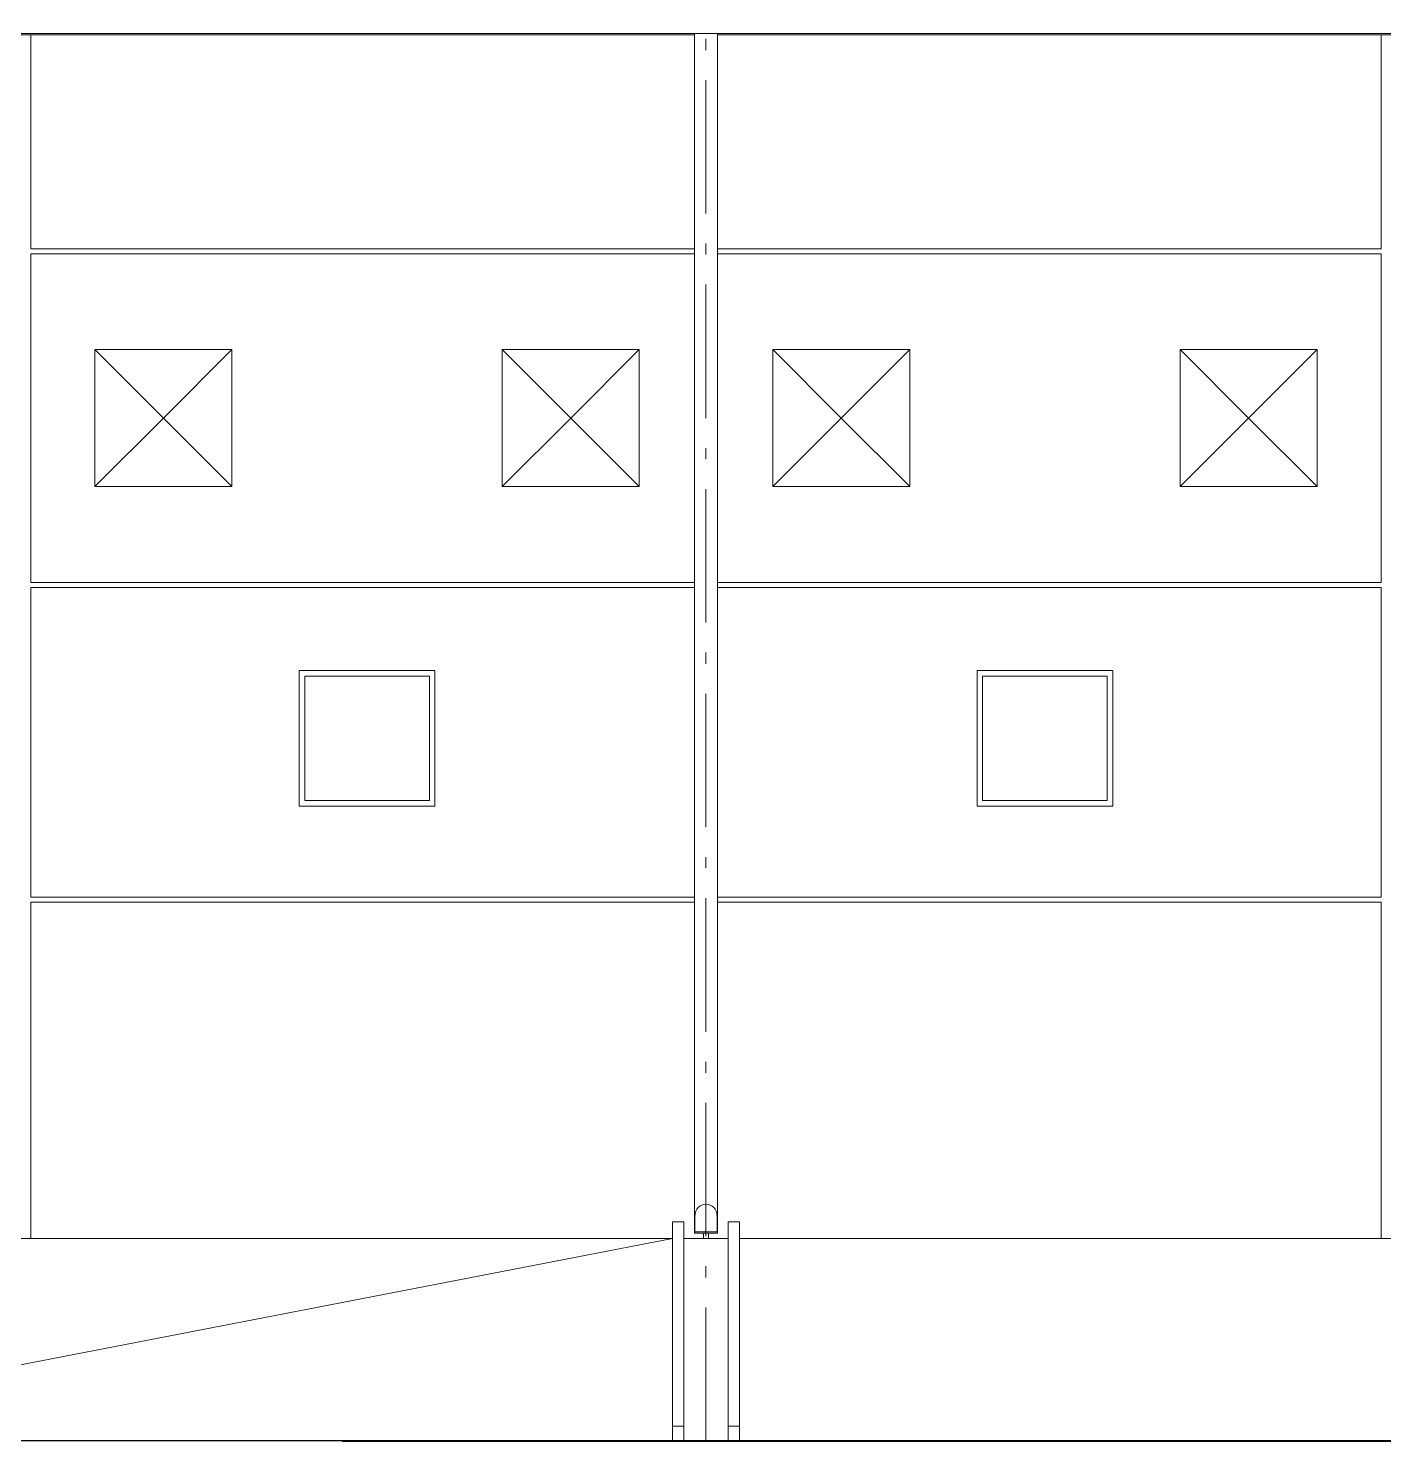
# Model space of a CAD drawing. Header units: metres. Extents: x -199 to 506, y -5 to 23.
# Drawn here: x -164.59 to -152.4, y -1.83 to 10.89 of the extents above; entities that cross this region are included whole.
import ezdxf

# ---------------------------------------------------------------- set-up
doc = ezdxf.new("R2010")
doc.units = ezdxf.units.M
doc.linetypes.add('01_Grid', pattern=[1.74, 1.2, -0.27, 0, -0.27])
for name, color, linetype, lineweight in [('03EJES-1', 1, '01_Grid', 5), ('06MUREXT', 92, 'Continuous', 9), ('17EQAGUA', 5, 'Continuous', 5), ('26VENT', 144, 'Continuous', 5), ('46BANQ', 8, 'Continuous', 5), ('53BAPS', 1, 'Continuous', 5), ('70LINEA', 1, 'Continuous', 13), ('70LINEA-1', 1, 'Continuous', 5), ('70LINEA-2', 250, 'Continuous', 15)]:
    doc.layers.add(name, color=color, linetype=linetype, lineweight=lineweight)

# ---------------------------------------------------------------- blocks, each defined once
blk = doc.blocks.new('Downspout - Square - Downspout - Square 8_x8_-V42-600rNorthElevEjeA Paint')
at = {"layer": '17EQAGUA'}
for p, q in [((-24.486, 10.841), (-24.486, 0.05)), ((-24.282, 0.05), (-24.282, 10.841)), ((-24.483, 0.06), (-24.483, 0.21)), ((-24.285, 0.21), (-24.285, 0.06)), ((-24.282, 0.05), (-24.486, 0.05)), ((-24.285, 0.06), (-24.483, 0.06))]:
    blk.add_line(p, q, dxfattribs=at)
blk.add_arc((-24.384, 0.21), 0.0986, 0, 180, dxfattribs=at)
blk = doc.blocks.new('Window - Fixed - 1_22x1_22 - Standard-7124419-600rNorthElevEjeA Paint')
at = {"layer": '26VENT'}
for p, q in [((-162.104, 5.06), (-162.104, 3.94)), ((-162.104, 5.06), (-160.984, 5.06)), ((-162.104, 3.94), (-162.104, 5.06)), ((-160.984, 3.94), (-160.984, 5.06)), ((-160.984, 5.06), (-160.984, 3.94)), ((-162.104, 3.94), (-160.984, 3.94)), ((-160.984, 3.94), (-162.104, 3.94))]:
    blk.add_line(p, q, dxfattribs=at)

msp = doc.modelspace()

# ---------------------------------------------------------------- linework, layer by layer
at = {"layer": '03EJES-1'}
msp.add_line((-158.496, -1.819), (-158.496, 20.17), dxfattribs=at)
at = {"layer": '06MUREXT'}
for p, q in [((-162.154, 3.89), (-162.154, 5.11)), ((-162.154, 5.11), (-160.934, 5.11)), ((-160.934, 5.11), (-160.934, 3.89)), ((-156.058, 3.89), (-156.058, 5.11)), ((-156.058, 5.11), (-154.838, 5.11)), ((-154.838, 5.11), (-154.838, 3.89)), ((-160.934, 3.89), (-162.154, 3.89)), ((-154.838, 3.89), (-156.058, 3.89))]:
    msp.add_line(p, q, dxfattribs=at)
at = {"layer": '46BANQ'}
for p, q in [((-158.696, 0.152), (-158.796, 0.152)), ((-158.796, 0.152), (-158.796, -1.686)), ((-158.696, 0.152), (-158.696, -1.686)), ((-158.196, 0.152), (-158.296, 0.152)), ((-158.296, 0.152), (-158.296, -1.686)), ((-158.196, 0.152), (-158.196, -1.686)), ((-158.296, 0.002), (-158.696, 0.002)), ((-169.97, 0), (-158.796, 0)), ((-168.195, -1.817), (-158.796, 0)), ((-158.196, 0), (-146.604, 0)), ((-158.696, -1.686), (-158.796, -1.686)), ((-158.796, -1.686), (-158.796, -1.817)), ((-158.696, -1.815), (-158.696, -1.686)), ((-158.196, -1.686), (-158.296, -1.686)), ((-158.296, -1.686), (-158.296, -1.815)), ((-158.196, -1.817), (-158.196, -1.686)), ((-168.195, -1.817), (-133.928, -1.815)), ((-161.765, -1.827), (-130.224, -1.815)), ((-158.296, -1.815), (-158.696, -1.815))]:
    msp.add_line(p, q, dxfattribs=at)
at = {"layer": '53BAPS'}
for p, q in [((-0.339, 10.841), (-182.541, 10.841)), ((-158.597, 10.827), (-170.587, 10.827)), ((-146.405, 10.827), (-158.395, 10.827))]:
    msp.add_line(p, q, dxfattribs=at)
at = {"layer": '70LINEA'}
for p, q in [((-164.57, 8.902), (-164.57, 10.827)), ((-152.422, 8.902), (-152.422, 10.827)), ((-158.596, 8.902), (-164.57, 8.902)), ((-152.422, 8.902), (-158.396, 8.902)), ((-164.57, 8.858), (-158.596, 8.858)), ((-164.57, 5.902), (-164.57, 8.858)), ((-158.396, 8.858), (-152.422, 8.858)), ((-152.422, 8.858), (-152.422, 5.902)), ((-158.598, 5.902), (-164.57, 5.902)), ((-164.57, 5.858), (-158.598, 5.858)), ((-164.57, 3.07), (-164.57, 5.858)), ((-152.422, 5.902), (-158.394, 5.902)), ((-158.394, 5.858), (-152.422, 5.858)), ((-152.422, 5.858), (-152.422, 3.07)), ((-162.154, 3.89), (-162.154, 5.11)), ((-162.154, 5.11), (-160.934, 5.11)), ((-160.934, 5.11), (-160.934, 3.89)), ((-156.058, 3.89), (-156.058, 5.11)), ((-156.058, 5.11), (-154.838, 5.11)), ((-154.838, 5.11), (-154.838, 3.89)), ((-160.934, 3.89), (-162.154, 3.89)), ((-154.838, 3.89), (-156.058, 3.89)), ((-158.598, 3.07), (-164.57, 3.07)), ((-152.422, 3.07), (-158.394, 3.07)), ((-164.57, 3.026), (-158.598, 3.026)), ((-164.57, 0), (-164.57, 3.026)), ((-158.394, 3.026), (-152.422, 3.026)), ((-152.422, 0), (-152.422, 3.026)), ((-158.518, 0.002), (-158.518, 0.05)), ((-158.474, 0.002), (-158.474, 0.05))]:
    msp.add_line(p, q, dxfattribs=at)
at = {"layer": '70LINEA-1'}
for p, q in [((-162.76, 7.996), (-163.992, 7.996)), ((-163.376, 7.38), (-163.992, 7.996)), ((-163.992, 7.996), (-163.992, 6.764)), ((-162.76, 7.996), (-163.376, 7.38)), ((-162.76, 6.764), (-162.76, 7.996)), ((-159.096, 7.996), (-160.328, 7.996)), ((-159.712, 7.38), (-160.328, 7.996)), ((-160.328, 7.996), (-160.328, 6.764)), ((-159.096, 7.996), (-159.712, 7.38)), ((-159.096, 6.764), (-159.096, 7.996)), ((-156.664, 7.996), (-157.896, 7.996)), ((-157.28, 7.38), (-157.896, 7.996)), ((-157.896, 7.996), (-157.896, 6.764)), ((-156.664, 7.996), (-157.28, 7.38)), ((-156.664, 6.764), (-156.664, 7.996)), ((-153, 7.996), (-154.232, 7.996)), ((-153.616, 7.38), (-154.232, 7.996)), ((-154.232, 7.996), (-154.232, 6.764)), ((-153, 7.996), (-153.616, 7.38)), ((-153, 6.764), (-153, 7.996)), ((-163.992, 6.764), (-163.376, 7.38)), ((-163.376, 7.38), (-162.76, 6.764)), ((-160.328, 6.764), (-159.712, 7.38)), ((-159.712, 7.38), (-159.096, 6.764)), ((-157.896, 6.764), (-157.28, 7.38)), ((-157.28, 7.38), (-156.664, 6.764)), ((-154.232, 6.764), (-153.616, 7.38)), ((-153.616, 7.38), (-153, 6.764)), ((-163.992, 6.764), (-162.76, 6.764)), ((-160.328, 6.764), (-159.096, 6.764)), ((-157.896, 6.764), (-156.664, 6.764)), ((-154.232, 6.764), (-153, 6.764))]:
    msp.add_line(p, q, dxfattribs=at)
at = {"layer": '70LINEA-2'}
msp.add_line((-199.38, -1.819), (25.694, -1.819), dxfattribs=at)

# ---------------------------------------------------------------- block references
at = {"layer": '17EQAGUA'}
msp.add_blockref('Downspout - Square - Downspout - Square 8_x8_-V42-600rNorthElevEjeA Paint', (-134.112, 0), dxfattribs=at)
at = {"layer": '26VENT'}
for p in [(0, 0), (6.096, 0)]:
    msp.add_blockref('Window - Fixed - 1_22x1_22 - Standard-7124419-600rNorthElevEjeA Paint', p, dxfattribs=at)

doc.saveas('drawing.dxf')
